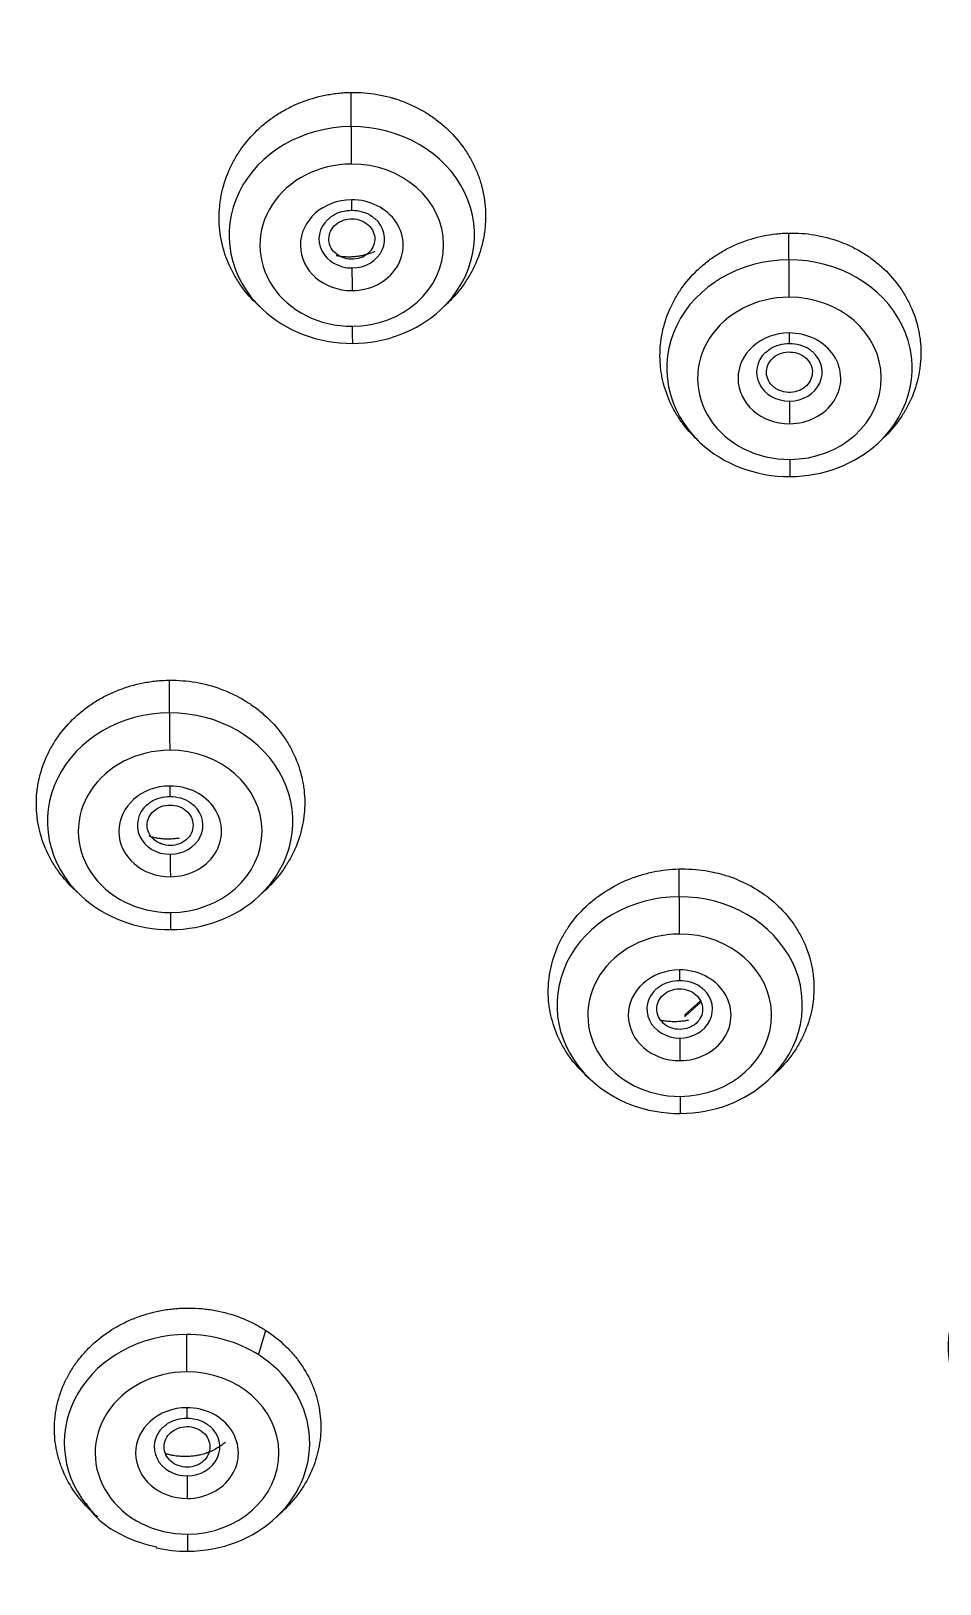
# Model space of a CAD drawing. Header units: millimetres. Extents: x 2433 to 4809, y -10272 to -6912.
# Drawn here: x 3235.11 to 3248.96, y -8393.87 to -8370.22 of the extents above; entities that cross this region are included whole.
import ezdxf

# ---------------------------------------------------------------- set-up
doc = ezdxf.new("R2010")
doc.units = ezdxf.units.MM
doc.layers.add('DIM', color=3, linetype='Continuous', lineweight=13)
doc.styles.add('ARIAL', font='arial.ttf')
doc.dimstyles.get("Standard").update_dxf_attribs({"dimtxt": 15, "dimasz": 15, "dimexe": 0.18, "dimexo": 0.0625, "dimgap": 4, "dimtad": 0, "dimtih": 1, "dimtoh": 1, "dimdec": 1, "dimdsep": 46, "dimtxsty": 'ARIAL', "dimcen": 0, "dimclrd": 3, "dimclre": 3, "dimclrt": 3, "dimadec": 0, "dimazin": 0, "dimtfac": 1, "dimtdec": 1, "dimtofl": 0, "dimtmove": 0, "dimatfit": 3, "dimfxl": 1, "dimtolj": 1, "dimtzin": 0, "dimarcsym": 0})

# ---------------------------------------------------------------- blocks, each defined once
blk = doc.blocks.new('*D46')
at = {"layer": 'Defpoints', "color": 0, "transparency": 16777216}
for p in [(3184.787, -7905.985), (3696.954, -9950.155), (3696.954, -9950.155)]:
    blk.add_point(p, dxfattribs=at)
at = {"layer": 'DIM', "color": 3, "lineweight": -2, "transparency": 16777216}
for p, q in [((3184.85, -7905.985), (3697.134, -7905.985)), ((3696.954, -7923.985), (3696.954, -8911.271)), ((3696.954, -9932.155), (3696.954, -8944.87)), ((3697.016, -9950.155), (3697.134, -9950.155))]:
    blk.add_line(p, q, dxfattribs=at)
at = {"layer": 'DIM', "color": 3, "transparency": 16777216}
for points in [[(3693.954, -7923.985), (3699.954, -7923.985), (3696.954, -7905.985)], [(3693.954, -9932.155), (3699.954, -9932.155), (3696.954, -9950.155)]]:
    blk.add_solid(points, dxfattribs=at)
at = {"layer": 'DIM', "color": 3, "transparency": 16777216, "insert": (3696.954, -8928.07), "char_height": 18, "attachment_point": 5, "style": 'ARIAL'}
blk.add_mtext('\\A1;(2280)', dxfattribs=at)

msp = doc.modelspace()

# ---------------------------------------------------------------- linework, layer by layer
at = {"linetype": 'Continuous', "lineweight": 13}
for p, q in [((3239.991, -8371.672), (3239.99, -8371.151)), ((3246.66, -8373.701), (3246.659, -8373.293)), ((3237.223, -8380.604), (3237.221, -8380.106)), ((3244.988, -8383.405), (3244.987, -8382.981)), ((3245.32, -8385.011), (3245.073, -8385.231)), ((3238.58, -8390.386), (3238.689, -8390.012))]:
    msp.add_line(p, q, dxfattribs=at)
at = {"linetype": 'Continuous', "lineweight": 18}
for p, q in [((3238.563, -8374.384), (3238.637, -8374.453)), ((3241.363, -8374.453), (3241.447, -8374.374)), ((3245.263, -8376.441), (3245.306, -8376.482)), ((3248.032, -8376.482), (3248.093, -8376.425)), ((3235.772, -8383.293), (3235.869, -8383.385)), ((3238.595, -8383.385), (3238.699, -8383.287)), ((3245.314, -8384.993), (3245.087, -8385.196)), ((3243.554, -8386.111), (3243.634, -8386.186)), ((3246.36, -8386.186), (3246.464, -8386.089)), ((3236.03, -8392.766), (3236.126, -8392.856)), ((3238.852, -8392.856), (3238.96, -8392.754))]:
    msp.add_line(p, q, dxfattribs=at)
at = {"linetype": 'Continuous', "lineweight": 13}
for centre, major_axis, ratio, start_param, end_param in [((3240, -8373.323), (-1.87, 0), 0.882948, 4.717224, 7.037094), ((3240, -8373.323), (-1.87, 0), 0.882948, 2.377964, 4.717224), ((3239.993, -8372.007), (0.002, -0.5), 0.00227, 3.979346, 5.201076), ((3240, -8373.478), (1.4, 0), 0.882948, 1.575631, 4.717224), ((3240, -8373.478), (1.4, 0), 0.882948, 4.717224, 7.858816), ((3240, -8373.478), (-0.783, 0), 0.882948, 4.717224, 7.858816), ((3240, -8373.478), (-0.783, 0), 0.882948, 1.575631, 4.717224), ((3239.996, -8372.646), (0.001, -0.3), 0.00227, 5.201076, 6.276176), ((3246.669, -8375.352), (-1.87, 0), 0.882948, 4.717224, 7.037094), ((3246.669, -8375.352), (-1.87, 0), 0.882948, 2.377964, 4.717224), ((3246.662, -8374.035), (0.002, -0.5), 0.00227, 3.979346, 5.201076), ((3240.004, -8374.028), (-0.001, 0.3), 0.00227, 0.828524, 2.059484), ((3246.669, -8375.506), (1.4, 0), 0.882948, 1.575631, 4.717224), ((3246.669, -8375.506), (1.4, 0), 0.882948, 4.717224, 7.858816), ((3240.007, -8374.479), (-0.002, 0.5), 0.00227, 2.059484, 3.281214), ((3246.669, -8375.507), (-0.783, 0), 0.882948, 4.717224, 7.858816), ((3246.669, -8375.507), (-0.783, 0), 0.882948, 1.575631, 4.717224), ((3246.665, -8374.675), (0.001, -0.3), 0.00227, 5.201076, 6.276176), ((3246.673, -8376.057), (-0.001, 0.3), 0.00227, 0.828524, 2.059484), ((3246.676, -8376.508), (-0.002, 0.5), 0.00227, 2.059484, 3.281214), ((3237.232, -8382.255), (-1.87, 0), 0.882948, 4.717224, 7.037094), ((3237.232, -8382.255), (-1.87, 0), 0.882948, 2.377964, 4.717224), ((3237.225, -8380.938), (0.002, -0.5), 0.00227, 3.979346, 5.201076), ((3237.232, -8382.409), (1.4, 0), 0.882948, 1.575631, 4.717224), ((3237.232, -8382.409), (1.4, 0), 0.882948, 4.717224, 7.858816), ((3237.232, -8382.409), (-0.783, 0), 0.882948, 4.717224, 7.858816), ((3237.232, -8382.409), (-0.783, 0), 0.882948, 1.575631, 4.717224), ((3237.228, -8381.577), (0.001, -0.3), 0.00227, 5.201076, 6.276176), ((3237.235, -8382.96), (-0.001, 0.3), 0.00227, 0.828524, 2.059484), ((3244.997, -8385.056), (-1.87, 0), 0.882948, 4.717224, 7.037094), ((3244.997, -8385.056), (-1.87, 0), 0.882948, 2.377964, 4.717224), ((3244.991, -8383.74), (0.002, -0.5), 0.00227, 3.979346, 5.201076), ((3237.238, -8383.41), (-0.002, 0.5), 0.00227, 2.059484, 3.281214), ((3244.997, -8385.21), (1.4, 0), 0.882948, 1.575631, 4.717224), ((3244.997, -8385.21), (1.4, 0), 0.882948, 4.717224, 7.858816), ((3244.997, -8385.211), (-0.783, 0), 0.882948, 4.717224, 7.858816), ((3244.997, -8385.211), (-0.783, 0), 0.882948, 1.575631, 4.717224), ((3244.994, -8384.379), (0.001, -0.3), 0.00227, 5.201076, 6.276176), ((3245.286, -8385.42), (-0.2, 0.224), 0.333568, 6.283165, 6.62376), ((3245.001, -8385.762), (-0.001, 0.3), 0.00227, 0.828524, 2.059484), ((3245.004, -8386.212), (-0.002, 0.5), 0.00227, 2.059484, 3.281214), ((3250.958, -8390.268), (-1.87, 0), 0.882948, 4.717224, 7.037094), ((3237.489, -8391.726), (-1.87, 0), 0.882948, 4.717224, 6.8872), ((3237.489, -8391.726), (-1.87, 0), 0.882948, 4.088905, 4.717224), ((3237.482, -8390.41), (0.002, -0.5), 0.00227, 3.979346, 5.201076), ((3237.489, -8391.726), (-1.87, 0), 0.882948, 2.393545, 4.088905), ((3237.489, -8391.88), (1.4, 0), 0.882948, 1.575631, 4.717224), ((3237.489, -8391.88), (1.4, 0), 0.882948, 4.717224, 7.858816), ((3237.489, -8391.881), (-0.783, 0), 0.882948, 4.717224, 7.858816), ((3237.489, -8391.881), (-0.783, 0), 0.882948, 1.575631, 4.717224), ((3237.485, -8391.049), (0.001, -0.3), 0.00227, 5.201076, 6.276176), ((3237.492, -8392.432), (-0.001, 0.3), 0.00227, 0.828524, 2.059484), ((3237.495, -8392.882), (-0.002, 0.5), 0.00227, 2.059484, 3.281214)]:
    msp.add_ellipse(centre, major_axis=major_axis, ratio=ratio, start_param=start_param, end_param=end_param, dxfattribs=at)
at = {"linetype": 'Continuous', "lineweight": 18}
for centre, major_axis, start_param, end_param in [((3240, -8373.384), (-0.5, 0), 5.53772, 7.858816), ((3240, -8373.384), (-0.5, 0), 1.575631, 3.936194), ((3240, -8373.323), (-1.87, 0), 0.753908, 1.575631), ((3240, -8373.323), (-1.87, 0), 1.575631, 2.377964), ((3246.669, -8375.413), (-0.5, 0), 5.53772, 7.858816), ((3246.669, -8375.413), (-0.5, 0), 1.575631, 3.936194), ((3246.669, -8375.352), (-1.87, 0), 0.753908, 1.575631), ((3246.669, -8375.352), (-1.87, 0), 1.575631, 2.377964), ((3237.232, -8382.316), (0.5, 0), 2.349395, 4.717224), ((3237.232, -8382.316), (0.5, 0), 4.717224, 7.03081), ((3237.232, -8382.255), (-1.87, 0), 0.753908, 1.575631), ((3237.232, -8382.255), (-1.87, 0), 1.575631, 2.377964), ((3244.997, -8385.117), (0.5, 0), 2.349395, 4.717224), ((3244.997, -8385.117), (0.5, 0), 4.717224, 7.03081), ((3244.997, -8385.056), (-1.87, 0), 0.753908, 1.575631), ((3244.997, -8385.056), (-1.87, 0), 1.575631, 2.377964), ((3237.489, -8391.787), (-0.5, 0), 5.53772, 7.858816), ((3237.489, -8391.787), (-0.5, 0), 1.575631, 3.936194), ((3237.489, -8391.726), (-1.87, 0), 0.604015, 0.753947), ((3237.489, -8391.726), (-1.87, 0), 1.575631, 2.393544), ((3237.489, -8391.726), (-1.87, 0), 1.315959, 1.575631)]:
    msp.add_ellipse(centre, major_axis=major_axis, ratio=0.882948, start_param=start_param, end_param=end_param, dxfattribs=at)
for points, knots in [([(3239.99, -8371.151), (3240.125, -8371.149), (3240.258, -8371.159), (3240.454, -8371.193), (3240.519, -8371.207), (3240.599, -8371.229), (3240.615, -8371.234), (3240.647, -8371.243), (3240.663, -8371.248), (3240.711, -8371.263), (3240.742, -8371.274), (3240.897, -8371.332), (3241.015, -8371.39), (3241.154, -8371.475), (3241.182, -8371.492), (3241.236, -8371.529), (3241.262, -8371.548), (3241.341, -8371.607), (3241.39, -8371.648), (3241.532, -8371.778), (3241.617, -8371.873), (3241.71, -8372.002), (3241.729, -8372.029), (3241.763, -8372.082), (3241.78, -8372.109), (3241.827, -8372.19), (3241.884, -8372.302), (3241.93, -8372.418), (3241.959, -8372.506), (3241.968, -8372.536), (3241.98, -8372.582), (3241.984, -8372.597), (3241.992, -8372.627), (3241.995, -8372.643), (3242.025, -8372.78), (3242.039, -8372.902), (3242.04, -8373.087), (3242.037, -8373.149), (3242.028, -8373.243), (3242.024, -8373.274), (3242.014, -8373.335), (3242.009, -8373.366), (3241.977, -8373.518), (3241.939, -8373.636), (3241.876, -8373.78), (3241.863, -8373.808), (3241.835, -8373.865), (3241.82, -8373.893), (3241.773, -8373.976), (3241.705, -8374.083), (3241.627, -8374.182), (3241.543, -8374.279), (3241.499, -8374.326), (3241.45, -8374.371), (3241.449, -8374.373), (3241.448, -8374.374)], [0, 0, 0, 0, 0.08324, 0.08324, 0.12486, 0.12486, 0.135264, 0.135264, 0.145669, 0.145669, 0.166479, 0.166479, 0.249719, 0.249719, 0.270529, 0.270529, 0.291339, 0.291339, 0.332959, 0.332959, 0.416198, 0.416198, 0.437008, 0.437008, 0.457818, 0.457818, 0.499438, 0.541058, 0.541058, 0.561868, 0.561868, 0.572273, 0.572273, 0.582678, 0.582678, 0.665918, 0.665918, 0.707537, 0.707537, 0.728347, 0.728347, 0.749157, 0.749157, 0.832397, 0.832397, 0.853207, 0.853207, 0.874017, 0.874017, 0.915637, 0.957256, 0.957256, 0.998876, 0.998876, 1, 1, 1, 1]), ([(3238.563, -8374.384), (3238.474, -8374.3), (3238.393, -8374.209), (3238.304, -8374.085), (3238.286, -8374.059), (3238.252, -8374.006), (3238.235, -8373.979), (3238.188, -8373.897), (3238.16, -8373.842), (3238.084, -8373.672), (3238.045, -8373.555), (3238.005, -8373.372), (3237.995, -8373.311), (3237.982, -8373.189), (3237.975, -8373.067), (3237.98, -8372.944), (3237.99, -8372.851), (3237.994, -8372.821), (3238.003, -8372.759), (3238.008, -8372.728), (3238.04, -8372.577), (3238.077, -8372.459), (3238.139, -8372.316), (3238.152, -8372.287), (3238.18, -8372.231), (3238.195, -8372.203), (3238.242, -8372.12), (3238.275, -8372.067), (3238.384, -8371.912), (3238.467, -8371.815), (3238.583, -8371.704), (3238.607, -8371.682), (3238.656, -8371.64), (3238.681, -8371.619), (3238.757, -8371.559), (3238.863, -8371.484), (3238.975, -8371.419), (3239.063, -8371.374), (3239.092, -8371.359), (3239.152, -8371.332), (3239.182, -8371.319), (3239.336, -8371.257), (3239.463, -8371.219), (3239.657, -8371.18), (3239.723, -8371.17), (3239.822, -8371.159), (3239.856, -8371.156), (3239.923, -8371.152), (3239.956, -8371.151), (3239.99, -8371.151)], [0, 0, 0, 0, 0.080325, 0.080325, 0.101227, 0.101227, 0.122129, 0.122129, 0.163932, 0.163932, 0.247539, 0.247539, 0.289342, 0.289342, 0.331146, 0.372949, 0.372949, 0.393851, 0.393851, 0.414752, 0.414752, 0.498359, 0.498359, 0.519261, 0.519261, 0.540163, 0.540163, 0.581966, 0.581966, 0.665573, 0.665573, 0.686475, 0.686475, 0.707376, 0.707376, 0.74918, 0.790983, 0.790983, 0.811885, 0.811885, 0.832786, 0.832786, 0.916393, 0.916393, 0.958197, 0.958197, 0.979098, 0.979098, 1, 1, 1, 1]), ([(3239.638, -8373.088), (3239.657, -8373.066), (3239.714, -8373.014), (3239.843, -8372.96), (3239.946, -8372.947), (3239.998, -8372.946)], [0, 0, 0, 0, 0.24821, 0.643629, 1, 1, 1, 1]), ([(3239.998, -8372.946), (3240.055, -8372.946), (3240.163, -8372.962), (3240.288, -8373.014), (3240.335, -8373.061), (3240.348, -8373.074)], [0, 0, 0, 0, 0.410705, 0.836907, 1, 1, 1, 1]), ([(3245.262, -8376.441), (3245.177, -8376.361), (3245.101, -8376.274), (3245.015, -8376.156), (3244.997, -8376.131), (3244.972, -8376.092), (3244.964, -8376.079), (3244.948, -8376.053), (3244.908, -8375.987), (3244.874, -8375.92), (3244.8, -8375.755), (3244.762, -8375.641), (3244.73, -8375.494), (3244.724, -8375.464), (3244.714, -8375.404), (3244.71, -8375.375), (3244.7, -8375.286), (3244.694, -8375.166), (3244.699, -8375.047), (3244.708, -8374.957), (3244.712, -8374.927), (3244.721, -8374.867), (3244.727, -8374.837), (3244.757, -8374.689), (3244.794, -8374.575), (3244.866, -8374.407), (3244.893, -8374.353), (3244.939, -8374.272), (3244.955, -8374.245), (3244.987, -8374.193), (3245.004, -8374.167), (3245.093, -8374.041), (3245.173, -8373.947), (3245.287, -8373.839), (3245.31, -8373.817), (3245.358, -8373.776), (3245.382, -8373.755), (3245.457, -8373.696), (3245.56, -8373.623), (3245.67, -8373.559), (3245.783, -8373.5), (3245.841, -8373.473), (3246.022, -8373.4), (3246.145, -8373.362), (3246.335, -8373.323), (3246.399, -8373.313), (3246.496, -8373.302), (3246.528, -8373.299), (3246.594, -8373.295), (3246.626, -8373.293), (3246.659, -8373.293)], [0, 0, 0, 0, 0.078939, 0.078939, 0.099872, 0.099872, 0.110339, 0.110339, 0.120805, 0.162672, 0.162672, 0.246405, 0.246405, 0.267338, 0.267338, 0.288271, 0.288271, 0.330137, 0.372004, 0.372004, 0.392937, 0.392937, 0.41387, 0.41387, 0.497603, 0.497603, 0.53947, 0.53947, 0.560403, 0.560403, 0.581336, 0.581336, 0.665069, 0.665069, 0.686002, 0.686002, 0.706935, 0.706935, 0.748802, 0.790668, 0.790668, 0.832534, 0.832534, 0.916267, 0.916267, 0.958134, 0.958134, 0.979067, 0.979067, 1, 1, 1, 1]), ([(3246.659, -8373.293), (3246.792, -8373.29), (3246.922, -8373.299), (3247.177, -8373.342), (3247.302, -8373.374), (3247.486, -8373.441), (3247.546, -8373.467), (3247.662, -8373.522), (3247.774, -8373.582), (3247.88, -8373.653), (3247.957, -8373.71), (3247.982, -8373.729), (3248.031, -8373.77), (3248.055, -8373.79), (3248.172, -8373.896), (3248.255, -8373.988), (3248.347, -8374.113), (3248.365, -8374.138), (3248.399, -8374.19), (3248.416, -8374.216), (3248.463, -8374.296), (3248.491, -8374.351), (3248.567, -8374.517), (3248.606, -8374.632), (3248.639, -8374.78), (3248.644, -8374.81), (3248.654, -8374.87), (3248.659, -8374.9), (3248.669, -8374.99), (3248.676, -8375.111), (3248.67, -8375.231), (3248.661, -8375.321), (3248.657, -8375.351), (3248.648, -8375.412), (3248.642, -8375.442), (3248.611, -8375.591), (3248.574, -8375.707), (3248.5, -8375.874), (3248.472, -8375.93), (3248.434, -8375.997), (3248.426, -8376.011), (3248.41, -8376.037), (3248.385, -8376.077), (3248.359, -8376.116), (3248.269, -8376.242), (3248.187, -8376.336), (3248.094, -8376.424), (3248.093, -8376.424), (3248.093, -8376.425)], [0, 0, 0, 0, 0.083293, 0.083293, 0.166587, 0.166587, 0.208234, 0.208234, 0.24988, 0.291527, 0.291527, 0.31235, 0.31235, 0.333174, 0.333174, 0.416467, 0.416467, 0.43729, 0.43729, 0.458114, 0.458114, 0.499761, 0.499761, 0.583054, 0.583054, 0.603877, 0.603877, 0.624701, 0.624701, 0.666347, 0.707994, 0.707994, 0.728817, 0.728817, 0.749641, 0.749641, 0.832934, 0.832934, 0.874581, 0.874581, 0.884993, 0.884993, 0.895404, 0.916228, 0.916228, 0.999521, 0.999521, 1, 1, 1, 1]), ([(3240.35, -8373.574), (3240.344, -8373.577), (3240.328, -8373.583), (3240.303, -8373.594), (3240.274, -8373.605), (3240.244, -8373.614), (3240.214, -8373.623), (3240.184, -8373.631), (3240.153, -8373.638), (3240.123, -8373.644), (3240.093, -8373.649), (3240.062, -8373.653), (3240.032, -8373.656), (3240.002, -8373.658), (3239.972, -8373.659), (3239.942, -8373.659), (3239.912, -8373.658), (3239.882, -8373.656), (3239.852, -8373.653), (3239.823, -8373.65), (3239.793, -8373.645), (3239.774, -8373.642), (3239.764, -8373.64)], [0, 0, 0, 0, 0.033549, 0.086143, 0.138681, 0.191118, 0.243407, 0.295498, 0.347338, 0.398878, 0.450065, 0.500898, 0.551425, 0.601696, 0.651761, 0.701664, 0.75145, 0.801162, 0.850837, 0.900513, 0.950224, 1, 1, 1, 1]), ([(3246.307, -8375.117), (3246.326, -8375.095), (3246.383, -8375.043), (3246.512, -8374.989), (3246.615, -8374.975), (3246.667, -8374.975)], [0, 0, 0, 0, 0.24821, 0.643629, 1, 1, 1, 1]), ([(3246.667, -8374.975), (3246.724, -8374.975), (3246.832, -8374.991), (3246.957, -8375.043), (3247.005, -8375.089), (3247.017, -8375.103)], [0, 0, 0, 0, 0.410705, 0.836907, 1, 1, 1, 1]), ([(3235.771, -8383.293), (3235.686, -8383.213), (3235.61, -8383.127), (3235.523, -8383.01), (3235.505, -8382.984), (3235.47, -8382.931), (3235.453, -8382.905), (3235.406, -8382.824), (3235.377, -8382.769), (3235.3, -8382.6), (3235.261, -8382.484), (3235.231, -8382.348), (3235.227, -8382.333), (3235.222, -8382.303), (3235.213, -8382.257), (3235.207, -8382.212), (3235.197, -8382.121), (3235.19, -8381.999), (3235.195, -8381.878), (3235.205, -8381.786), (3235.209, -8381.755), (3235.218, -8381.694), (3235.224, -8381.664), (3235.255, -8381.513), (3235.293, -8381.396), (3235.368, -8381.227), (3235.396, -8381.171), (3235.459, -8381.061), (3235.493, -8381.008), (3235.603, -8380.855), (3235.686, -8380.76), (3235.804, -8380.65), (3235.828, -8380.628), (3235.878, -8380.586), (3235.903, -8380.566), (3235.98, -8380.506), (3236.086, -8380.432), (3236.2, -8380.368), (3236.288, -8380.324), (3236.318, -8380.31), (3236.378, -8380.283), (3236.409, -8380.27), (3236.564, -8380.209), (3236.691, -8380.172), (3236.887, -8380.134), (3236.953, -8380.124), (3237.053, -8380.114), (3237.087, -8380.111), (3237.154, -8380.108), (3237.188, -8380.106), (3237.221, -8380.106)], [0, 0, 0, 0, 0.07662, 0.07662, 0.097606, 0.097606, 0.118592, 0.118592, 0.160563, 0.160563, 0.244507, 0.244507, 0.255, 0.255, 0.265493, 0.286479, 0.286479, 0.328451, 0.370423, 0.370423, 0.391408, 0.391408, 0.412394, 0.412394, 0.496338, 0.496338, 0.53831, 0.53831, 0.580282, 0.580282, 0.664225, 0.664225, 0.685211, 0.685211, 0.706197, 0.706197, 0.748169, 0.790141, 0.790141, 0.811127, 0.811127, 0.832113, 0.832113, 0.916056, 0.916056, 0.958028, 0.958028, 0.979014, 0.979014, 1, 1, 1, 1]), ([(3237.221, -8380.106), (3237.357, -8380.105), (3237.49, -8380.115), (3237.752, -8380.16), (3237.88, -8380.194), (3238.131, -8380.287), (3238.25, -8380.344), (3238.417, -8380.444), (3238.471, -8380.48), (3238.55, -8380.538), (3238.576, -8380.558), (3238.626, -8380.599), (3238.651, -8380.621), (3238.77, -8380.728), (3238.856, -8380.822), (3238.95, -8380.949), (3238.968, -8380.975), (3239.003, -8381.027), (3239.02, -8381.054), (3239.068, -8381.136), (3239.097, -8381.191), (3239.174, -8381.36), (3239.214, -8381.477), (3239.248, -8381.628), (3239.254, -8381.658), (3239.264, -8381.719), (3239.268, -8381.75), (3239.279, -8381.841), (3239.286, -8381.963), (3239.28, -8382.086), (3239.271, -8382.177), (3239.267, -8382.208), (3239.258, -8382.269), (3239.252, -8382.3), (3239.22, -8382.451), (3239.182, -8382.568), (3239.106, -8382.739), (3239.078, -8382.794), (3239.039, -8382.863), (3239.03, -8382.876), (3239.014, -8382.903), (3238.989, -8382.944), (3238.962, -8382.983), (3238.872, -8383.108), (3238.79, -8383.201), (3238.699, -8383.287)], [0, 0, 0, 0, 0.083521, 0.083521, 0.167043, 0.167043, 0.250564, 0.250564, 0.292324, 0.292324, 0.313205, 0.313205, 0.334085, 0.334085, 0.417606, 0.417606, 0.438487, 0.438487, 0.459367, 0.459367, 0.501128, 0.501128, 0.584649, 0.584649, 0.605529, 0.605529, 0.626409, 0.626409, 0.66817, 0.709931, 0.709931, 0.730811, 0.730811, 0.751691, 0.751691, 0.835213, 0.835213, 0.876973, 0.876973, 0.887413, 0.887413, 0.897854, 0.918734, 0.918734, 1, 1, 1, 1]), ([(3236.884, -8382.007), (3236.899, -8381.99), (3236.951, -8381.942), (3237.075, -8381.892), (3237.177, -8381.878), (3237.229, -8381.877)], [0, 0, 0, 0, 0.206446, 0.623832, 1, 1, 1, 1]), ([(3237.229, -8381.877), (3237.287, -8381.878), (3237.395, -8381.893), (3237.525, -8381.95), (3237.577, -8382), (3237.593, -8382.019)], [0, 0, 0, 0, 0.388964, 0.792604, 1, 1, 1, 1]), ([(3237.371, -8382.513), (3237.36, -8382.515), (3237.337, -8382.518), (3237.304, -8382.522), (3237.271, -8382.525), (3237.238, -8382.527), (3237.206, -8382.528), (3237.174, -8382.527), (3237.143, -8382.526), (3237.112, -8382.524), (3237.082, -8382.52), (3237.053, -8382.516), (3237.024, -8382.511), (3236.995, -8382.505), (3236.968, -8382.499), (3236.94, -8382.492), (3236.922, -8382.486), (3236.914, -8382.484)], [0, 0, 0, 0, 0.072593, 0.145518, 0.217413, 0.288213, 0.357855, 0.426297, 0.493595, 0.559838, 0.625107, 0.689477, 0.753015, 0.815785, 0.87784, 0.939231, 1, 1, 1, 1]), ([(3244.987, -8382.981), (3245.122, -8382.978), (3245.255, -8382.986), (3245.45, -8383.016), (3245.514, -8383.029), (3245.61, -8383.053), (3245.642, -8383.062), (3245.705, -8383.081), (3245.737, -8383.091), (3245.893, -8383.146), (3246.011, -8383.2), (3246.178, -8383.297), (3246.232, -8383.332), (3246.298, -8383.379), (3246.311, -8383.388), (3246.337, -8383.408), (3246.349, -8383.417), (3246.387, -8383.447), (3246.412, -8383.468), (3246.531, -8383.573), (3246.616, -8383.664), (3246.71, -8383.788), (3246.728, -8383.813), (3246.763, -8383.865), (3246.78, -8383.891), (3246.828, -8383.971), (3246.857, -8384.025), (3246.935, -8384.191), (3246.975, -8384.305), (3247.008, -8384.454), (3247.014, -8384.484), (3247.025, -8384.544), (3247.029, -8384.574), (3247.039, -8384.664), (3247.047, -8384.784), (3247.041, -8384.905), (3247.031, -8384.996), (3247.027, -8385.026), (3247.018, -8385.086), (3247.012, -8385.117), (3246.98, -8385.266), (3246.942, -8385.382), (3246.866, -8385.55), (3246.838, -8385.605), (3246.775, -8385.714), (3246.741, -8385.767), (3246.633, -8385.914), (3246.553, -8386.005), (3246.464, -8386.089)], [0, 0, 0, 0, 0.083649, 0.083649, 0.125473, 0.125473, 0.146385, 0.146385, 0.167298, 0.167298, 0.250946, 0.250946, 0.292771, 0.292771, 0.303227, 0.303227, 0.313683, 0.313683, 0.334595, 0.334595, 0.418244, 0.418244, 0.439156, 0.439156, 0.460068, 0.460068, 0.501893, 0.501893, 0.585541, 0.585541, 0.606453, 0.606453, 0.627366, 0.627366, 0.66919, 0.711014, 0.711014, 0.731927, 0.731927, 0.752839, 0.752839, 0.836488, 0.836488, 0.878312, 0.878312, 0.920136, 0.920136, 1, 1, 1, 1]), ([(3243.554, -8386.11), (3243.474, -8386.035), (3243.401, -8385.954), (3243.318, -8385.843), (3243.301, -8385.818), (3243.267, -8385.766), (3243.25, -8385.74), (3243.203, -8385.661), (3243.175, -8385.608), (3243.099, -8385.444), (3243.061, -8385.33), (3243.028, -8385.183), (3243.022, -8385.154), (3243.012, -8385.094), (3243.008, -8385.065), (3242.998, -8384.976), (3242.991, -8384.857), (3242.997, -8384.737), (3243.006, -8384.648), (3243.01, -8384.618), (3243.019, -8384.558), (3243.025, -8384.528), (3243.056, -8384.381), (3243.093, -8384.266), (3243.167, -8384.099), (3243.194, -8384.044), (3243.233, -8383.977), (3243.241, -8383.964), (3243.257, -8383.937), (3243.281, -8383.898), (3243.307, -8383.859), (3243.397, -8383.733), (3243.479, -8383.639), (3243.594, -8383.531), (3243.618, -8383.509), (3243.667, -8383.468), (3243.692, -8383.447), (3243.767, -8383.389), (3243.82, -8383.352), (3243.982, -8383.249), (3244.097, -8383.189), (3244.249, -8383.128), (3244.28, -8383.116), (3244.342, -8383.094), (3244.373, -8383.084), (3244.467, -8383.056), (3244.594, -8383.024), (3244.723, -8383.003), (3244.854, -8382.988), (3244.921, -8382.983), (3244.987, -8382.981)], [0, 0, 0, 0, 0.074308, 0.074308, 0.095346, 0.095346, 0.116385, 0.116385, 0.158462, 0.158462, 0.242615, 0.242615, 0.263654, 0.263654, 0.284692, 0.284692, 0.326769, 0.368846, 0.368846, 0.389885, 0.389885, 0.410923, 0.410923, 0.495077, 0.495077, 0.537154, 0.537154, 0.547673, 0.547673, 0.558192, 0.579231, 0.579231, 0.663385, 0.663385, 0.684423, 0.684423, 0.705462, 0.705462, 0.747538, 0.747538, 0.831692, 0.831692, 0.852731, 0.852731, 0.873769, 0.873769, 0.915846, 0.957923, 0.957923, 1, 1, 1, 1]), ([(3244.649, -8384.809), (3244.665, -8384.791), (3244.717, -8384.744), (3244.841, -8384.694), (3244.943, -8384.68), (3244.995, -8384.679)], [0, 0, 0, 0, 0.206446, 0.623832, 1, 1, 1, 1]), ([(3244.995, -8384.679), (3245.052, -8384.68), (3245.161, -8384.695), (3245.291, -8384.752), (3245.343, -8384.802), (3245.359, -8384.821)], [0, 0, 0, 0, 0.388964, 0.792604, 1, 1, 1, 1]), ([(3245.133, -8385.285), (3245.122, -8385.288), (3245.099, -8385.293), (3245.063, -8385.299), (3245.027, -8385.303), (3244.99, -8385.307), (3244.954, -8385.309), (3244.917, -8385.31), (3244.881, -8385.309), (3244.846, -8385.307), (3244.81, -8385.304), (3244.776, -8385.299), (3244.742, -8385.294), (3244.713, -8385.288), (3244.696, -8385.284), (3244.69, -8385.283)], [0, 0, 0, 0, 0.076532, 0.159196, 0.24154, 0.323479, 0.404941, 0.485864, 0.566195, 0.645879, 0.724852, 0.803045, 0.880388, 0.956809, 1, 1, 1, 1]), ([(3236.027, -8392.763), (3236.024, -8392.761), (3236.022, -8392.758), (3235.974, -8392.713), (3235.931, -8392.668), (3235.87, -8392.597), (3235.851, -8392.573), (3235.813, -8392.524), (3235.794, -8392.499), (3235.705, -8392.372), (3235.647, -8392.265), (3235.576, -8392.098), (3235.556, -8392.041), (3235.53, -8391.954), (3235.522, -8391.925), (3235.507, -8391.866), (3235.501, -8391.837), (3235.474, -8391.689), (3235.465, -8391.57), (3235.471, -8391.421), (3235.472, -8391.391), (3235.478, -8391.33), (3235.481, -8391.3), (3235.495, -8391.211), (3235.507, -8391.152), (3235.552, -8390.977), (3235.594, -8390.864), (3235.656, -8390.74), (3235.664, -8390.726), (3235.678, -8390.699), (3235.701, -8390.658), (3235.725, -8390.619), (3235.774, -8390.541), (3235.846, -8390.44), (3235.929, -8390.346), (3235.995, -8390.278), (3236.018, -8390.256), (3236.064, -8390.212), (3236.088, -8390.191), (3236.21, -8390.088), (3236.316, -8390.015), (3236.485, -8389.919), (3236.543, -8389.89), (3236.664, -8389.836), (3236.725, -8389.812), (3236.912, -8389.748), (3237.04, -8389.716), (3237.205, -8389.691), (3237.238, -8389.687), (3237.305, -8389.68), (3237.338, -8389.677), (3237.438, -8389.671), (3237.571, -8389.669), (3237.703, -8389.678), (3237.802, -8389.69), (3237.835, -8389.694), (3237.901, -8389.705), (3237.934, -8389.711), (3238.097, -8389.745), (3238.222, -8389.783), (3238.403, -8389.856), (3238.462, -8389.884), (3238.549, -8389.929), (3238.578, -8389.944), (3238.634, -8389.977), (3238.662, -8389.994), (3238.689, -8390.012)], [0, 0, 0, 0, 0.001863, 0.001863, 0.035134, 0.035134, 0.05177, 0.05177, 0.068406, 0.068406, 0.134948, 0.134948, 0.168219, 0.168219, 0.184855, 0.184855, 0.201491, 0.201491, 0.268033, 0.268033, 0.284669, 0.284669, 0.301304, 0.301304, 0.334575, 0.334575, 0.401118, 0.401118, 0.409436, 0.409436, 0.417754, 0.434389, 0.434389, 0.46766, 0.500932, 0.500932, 0.517567, 0.517567, 0.534203, 0.534203, 0.600745, 0.600745, 0.634017, 0.634017, 0.667288, 0.667288, 0.73383, 0.73383, 0.750466, 0.750466, 0.767101, 0.767101, 0.800373, 0.833644, 0.833644, 0.850279, 0.850279, 0.866915, 0.866915, 0.933458, 0.933458, 0.966729, 0.966729, 0.983364, 0.983364, 1, 1, 1, 1]), ([(3238.689, -8390.012), (3238.798, -8390.082), (3238.896, -8390.16), (3239.03, -8390.289), (3239.073, -8390.334), (3239.133, -8390.404), (3239.152, -8390.428), (3239.19, -8390.477), (3239.208, -8390.503), (3239.296, -8390.63), (3239.354, -8390.736), (3239.423, -8390.903), (3239.443, -8390.959), (3239.469, -8391.046), (3239.476, -8391.075), (3239.49, -8391.134), (3239.496, -8391.163), (3239.523, -8391.31), (3239.531, -8391.429), (3239.526, -8391.577), (3239.524, -8391.607), (3239.518, -8391.667), (3239.514, -8391.697), (3239.501, -8391.786), (3239.489, -8391.845), (3239.444, -8392.018), (3239.401, -8392.131), (3239.332, -8392.268), (3239.318, -8392.295), (3239.287, -8392.348), (3239.271, -8392.375), (3239.222, -8392.452), (3239.15, -8392.553), (3239.068, -8392.646), (3239.003, -8392.713), (3238.982, -8392.734), (3238.96, -8392.754)], [0, 0, 0, 0, 0.114443, 0.114443, 0.171664, 0.171664, 0.200275, 0.200275, 0.228885, 0.228885, 0.343328, 0.343328, 0.400549, 0.400549, 0.42916, 0.42916, 0.457771, 0.457771, 0.572213, 0.572213, 0.600824, 0.600824, 0.629435, 0.629435, 0.686656, 0.686656, 0.801099, 0.801099, 0.829709, 0.829709, 0.85832, 0.85832, 0.915541, 0.972763, 0.972763, 1, 1, 1, 1]), ([(3237.126, -8391.492), (3237.146, -8391.469), (3237.202, -8391.418), (3237.332, -8391.364), (3237.434, -8391.35), (3237.486, -8391.349)], [0, 0, 0, 0, 0.24821, 0.643629, 1, 1, 1, 1]), ([(3237.486, -8391.349), (3237.544, -8391.35), (3237.652, -8391.365), (3237.776, -8391.418), (3237.824, -8391.464), (3237.836, -8391.478)], [0, 0, 0, 0, 0.410705, 0.836907, 1, 1, 1, 1]), ([(3238.077, -8391.713), (3238.068, -8391.721), (3238.05, -8391.736), (3238.021, -8391.758), (3237.993, -8391.778), (3237.966, -8391.795), (3237.94, -8391.811), (3237.916, -8391.825), (3237.893, -8391.836), (3237.872, -8391.847), (3237.852, -8391.856), (3237.834, -8391.863), (3237.819, -8391.869), (3237.805, -8391.875), (3237.784, -8391.882), (3237.756, -8391.891), (3237.72, -8391.902), (3237.683, -8391.911), (3237.645, -8391.918), (3237.608, -8391.924), (3237.57, -8391.929), (3237.531, -8391.932), (3237.493, -8391.934), (3237.453, -8391.934), (3237.411, -8391.933), (3237.368, -8391.931), (3237.325, -8391.926), (3237.29, -8391.921), (3237.262, -8391.916), (3237.239, -8391.911), (3237.213, -8391.905), (3237.188, -8391.899), (3237.172, -8391.894), (3237.165, -8391.892)], [0, 0, 0, 0, 0.039009, 0.077878, 0.114373, 0.148492, 0.180237, 0.209612, 0.236624, 0.261281, 0.283586, 0.303547, 0.321165, 0.336444, 0.349383, 0.388228, 0.427112, 0.466048, 0.505042, 0.544097, 0.583209, 0.62237, 0.661569, 0.700789, 0.744824, 0.788803, 0.832715, 0.876555, 0.896414, 0.920038, 0.947418, 0.978551, 1, 1, 1, 1]), ([(3235.954, -8392.648), (3235.967, -8392.673), (3236.088, -8392.886), (3236.47, -8393.144), (3236.842, -8393.275), (3237.027, -8393.308)], [0, 0, 0, 0, 0.06768, 0.58739, 1, 1, 1, 1])]:
    msp.add_open_spline(points, degree=3, knots=knots, dxfattribs=at)
for points in [[(3239.924, -8373.685), (3239.878, -8373.676), (3239.792, -8373.642), (3239.694, -8373.551), (3239.646, -8373.437), (3239.65, -8373.315), (3239.705, -8373.203), (3239.805, -8373.118), (3239.94, -8373.073), (3240.034, -8373.074), (3240.076, -8373.082)], [(3240.076, -8373.082), (3240.119, -8373.091), (3240.204, -8373.125), (3240.305, -8373.216), (3240.354, -8373.331), (3240.35, -8373.453), (3240.295, -8373.564), (3240.196, -8373.65), (3240.064, -8373.695), (3239.969, -8373.694), (3239.924, -8373.685)], [(3246.519, -8375.691), (3246.477, -8375.674), (3246.402, -8375.623), (3246.329, -8375.516), (3246.311, -8375.394), (3246.345, -8375.276), (3246.427, -8375.178), (3246.546, -8375.114), (3246.689, -8375.098), (3246.78, -8375.117), (3246.819, -8375.133)], [(3246.819, -8375.133), (3246.859, -8375.15), (3246.933, -8375.2), (3247.009, -8375.309), (3247.027, -8375.43), (3246.993, -8375.548), (3246.911, -8375.646), (3246.793, -8375.711), (3246.653, -8375.728), (3246.561, -8375.709), (3246.519, -8375.691)], [(3237.099, -8382.601), (3237.056, -8382.586), (3236.978, -8382.539), (3236.898, -8382.435), (3236.873, -8382.315), (3236.899, -8382.195), (3236.975, -8382.094), (3237.09, -8382.024), (3237.231, -8382), (3237.323, -8382.014), (3237.364, -8382.029)], [(3237.364, -8382.029), (3237.404, -8382.044), (3237.482, -8382.09), (3237.564, -8382.195), (3237.59, -8382.315), (3237.564, -8382.435), (3237.488, -8382.537), (3237.374, -8382.607), (3237.236, -8382.632), (3237.142, -8382.617), (3237.099, -8382.601)], [(3244.751, -8385.336), (3244.718, -8385.307), (3244.666, -8385.237), (3244.637, -8385.115), (3244.666, -8384.995), (3244.742, -8384.894), (3244.857, -8384.825), (3244.993, -8384.799), (3245.134, -8384.825), (3245.213, -8384.87), (3245.244, -8384.897)], [(3245.244, -8384.897), (3245.275, -8384.924), (3245.326, -8384.993), (3245.356, -8385.118), (3245.329, -8385.238), (3245.252, -8385.34), (3245.138, -8385.408), (3245.003, -8385.434), (3244.864, -8385.41), (3244.784, -8385.365), (3244.751, -8385.336)], [(3237.242, -8392.006), (3237.211, -8391.979), (3237.16, -8391.91), (3237.129, -8391.785), (3237.157, -8391.665), (3237.234, -8391.563), (3237.348, -8391.495), (3237.483, -8391.469), (3237.622, -8391.493), (3237.702, -8391.538), (3237.735, -8391.567)], [(3237.735, -8391.567), (3237.768, -8391.596), (3237.82, -8391.666), (3237.848, -8391.788), (3237.82, -8391.908), (3237.744, -8392.01), (3237.629, -8392.078), (3237.493, -8392.104), (3237.352, -8392.078), (3237.273, -8392.033), (3237.242, -8392.006)]]:
    msp.add_open_spline(points, degree=3, dxfattribs=at)
at = {"linetype": 'Continuous', "lineweight": 13}
msp.add_open_spline([(3236.996, -8382.542), (3237.03, -8382.561), (3237.065, -8382.581), (3237.099, -8382.601)], degree=3, dxfattribs=at)

# ---------------------------------------------------------------- dimensions: what is measured, and where the dimension line sits
at = {"layer": 'DIM', "color": 3}
dim = msp.add_linear_dim(base=(3696.954, -9950.155), p1=(3184.787, -7905.985), p2=(3696.954, -9950.155), angle=90, text='(2280)', dimstyle='Standard', override={"dimtxt": 18, "dimasz": 18, "dimgap": 5}, dxfattribs=at)
dim.commit()
dim.dimension.update_dxf_attribs({"geometry": '*D46', "text_midpoint": (3696.954, -8928.07)})

doc.saveas('drawing.dxf')
